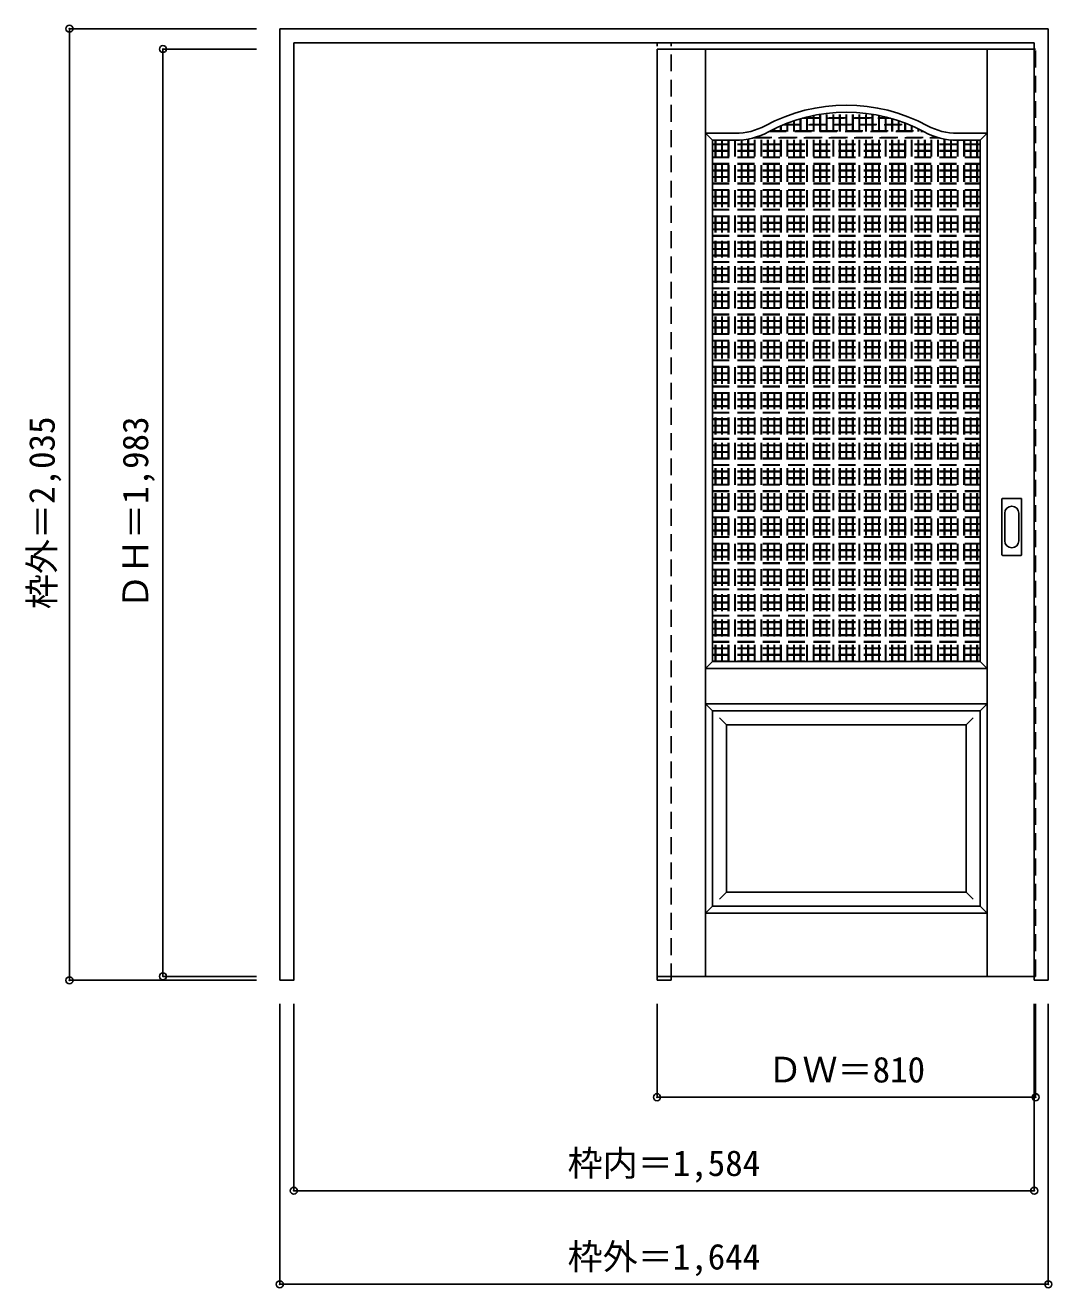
# Model space of a CAD drawing. Units: millimetres, scale not verified. Extents: x -1692 to 504, y -1766 to 934.
import ezdxf
from ezdxf.enums import TextEntityAlignment as Align

# ---------------------------------------------------------------- set-up
doc = ezdxf.new("R2010")
doc.units = ezdxf.units.MM
doc.header["$LTSCALE"] = 30
doc.header["$PDMODE"] = 32
doc.header["$PDSIZE"] = 15
doc.linetypes.add('DASHED1', pattern=[1.8, 1.2, -0.6])
doc.layers.add('0-0', color=4, linetype='DASHED1')
doc.layers.add('0-1_寸法', color=7, linetype='Continuous')
doc.styles.add('ＭＳ ゴシック', font='')
doc.styles.get('ＭＳ ゴシック').set_extended_font_data('MS Gothic')

msp = doc.modelspace()

# ---------------------------------------------------------------- linework, layer by layer
at = {"layer": '0-0', "color": 3, "linetype": 'Continuous'}
for p, q in [((-1147.17, -1108.4), (-1147.17, 926.6)), ((-1147.17, 926.6), (496.83, 926.6)), ((496.83, -1108.4), (496.83, 926.6)), ((-1117.17, 896.6), (466.83, 896.6)), ((466.83, -1108.4), (466.83, 896.6)), ((-340.17, 883.1), (-340.17, -1099.9)), ((466.83, 883.1), (-340.17, 883.1)), ((-221.67, 688.1), (-172.65, 688.1)), ((-221.67, -426.9), (-221.67, 688.1)), ((351.33, 688.1), (302.32, 688.1)), ((397.83, -198.4), (397.83, -79.4)), ((399.33, -77.9), (438.33, -77.9)), ((439.83, -198.4), (439.83, -79.4)), ((438.33, -199.9), (399.33, -199.9)), ((-221.67, -531.9), (351.33, -531.9)), ((-221.67, -949.9), (-221.67, -531.9)), ((351.33, -949.9), (351.33, -531.9)), ((-221.67, -949.9), (351.33, -949.9)), ((466.83, -1099.9), (-340.17, -1099.9)), ((466.83, -1108.4), (496.83, -1108.4))]:
    msp.add_line(p, q, dxfattribs=at)
at = {"layer": '0-0'}
for p, q in [((-340.17, -1108.4), (-340.17, 896.6)), ((-310.17, -1108.4), (-310.17, 896.6)), ((-340.17, 883.1), (-340.17, 879.1)), ((466.83, 883.1), (469.83, 883.1)), ((-47.67, -426.9), (-47.67, 729.53)), ((-46.67, -426.9), (-46.67, 729.87)), ((-33.67, -426.9), (-33.67, 733.96)), ((-32.67, -426.9), (-32.67, 734.25)), ((-29.67, 735.1), (159.34, 735.1)), ((-26.03, 736.1), (155.7, 736.1)), ((-19.67, -426.9), (-19.67, 737.75)), ((-18.67, -426.9), (-18.67, 738)), ((-5.67, -426.9), (-5.67, 740.93)), ((-4.67, -426.9), (-4.67, 741.13)), ((8.33, -426.9), (8.33, 743.51)), ((9.33, -426.9), (9.33, 743.67)), ((22.33, -426.9), (22.33, 745.51)), ((23.33, -426.9), (23.33, 745.63)), ((36.33, -426.9), (36.33, 746.94)), ((37.33, -426.9), (37.33, 747.02)), ((50.33, -426.9), (50.33, 747.8)), ((51.33, -426.9), (51.33, 747.84)), ((64.33, -426.9), (64.33, 748.1)), ((65.33, -426.9), (65.33, 748.1)), ((78.33, -426.9), (78.33, 747.84)), ((79.33, -426.9), (79.33, 747.8)), ((92.33, -426.9), (92.33, 747.02)), ((93.33, -426.9), (93.33, 746.94)), ((106.33, -426.9), (106.33, 745.63)), ((107.33, -426.9), (107.33, 745.51)), ((120.33, -426.9), (120.33, 743.67)), ((121.33, -426.9), (121.33, 743.51)), ((134.33, -426.9), (134.33, 741.13)), ((135.33, -426.9), (135.33, 740.93)), ((148.33, -426.9), (148.33, 738)), ((149.33, -426.9), (149.33, 737.75)), ((162.33, -426.9), (162.33, 734.25)), ((163.33, -426.9), (163.33, 733.96)), ((176.33, -426.9), (176.33, 729.87)), ((177.33, -426.9), (177.33, 729.53)), ((-103.67, -426.9), (-103.67, 704.91)), ((-102.67, -426.9), (-102.67, 705.43)), ((-99.54, 707.1), (229.21, 707.1)), ((-97.65, 708.1), (227.31, 708.1)), ((-89.67, -426.9), (-89.67, 712.16)), ((-88.67, -426.9), (-88.67, 712.65)), ((-75.67, -426.9), (-75.67, 718.66)), ((-74.67, -426.9), (-74.67, 719.1)), ((-69.97, 721.1), (199.63, 721.1)), ((-67.55, 722.1), (197.21, 722.1)), ((-61.67, -426.9), (-61.67, 724.44)), ((-60.67, -426.9), (-60.67, 724.83)), ((190.33, -426.9), (190.33, 724.83)), ((191.33, -426.9), (191.33, 724.44)), ((204.33, -426.9), (204.33, 719.1)), ((205.33, -426.9), (205.33, 718.66)), ((218.33, -426.9), (218.33, 712.65)), ((219.33, -426.9), (219.33, 712.16)), ((232.33, -426.9), (232.33, 705.43)), ((233.33, -426.9), (233.33, 704.91)), ((-221.67, 680.1), (351.33, 680.1)), ((-221.67, 679.1), (351.33, 679.1)), ((-215.67, -426.9), (-215.67, 688.1)), ((-214.67, -426.9), (-214.67, 688.1)), ((-201.67, -426.9), (-201.67, 688.1)), ((-200.67, -426.9), (-200.67, 688.1)), ((-187.67, -426.9), (-187.67, 688.1)), ((-186.67, -426.9), (-186.67, 688.1)), ((-173.67, -426.9), (-173.67, 688.1)), ((-172.67, -426.9), (-172.67, 688.1)), ((-159.67, -426.9), (-159.67, 688.67)), ((-158.67, -426.9), (-158.67, 688.76)), ((-145.67, -426.9), (-145.67, 690.55)), ((-144.67, -426.9), (-144.67, 690.74)), ((-134.25, 693.1), (263.91, 693.1)), ((-131.67, -426.9), (-131.67, 693.81)), ((-130.67, -426.9), (-130.67, 694.1)), ((-130.65, 694.1), (260.32, 694.1)), ((-117.67, -426.9), (-117.67, 698.54)), ((-116.67, -426.9), (-116.67, 698.94)), ((246.33, -426.9), (246.33, 698.94)), ((247.33, -426.9), (247.33, 698.54)), ((260.33, -426.9), (260.33, 694.1)), ((261.33, -426.9), (261.33, 693.81)), ((274.33, -426.9), (274.33, 690.74)), ((275.33, -426.9), (275.33, 690.55)), ((288.33, -426.9), (288.33, 688.76)), ((289.33, -426.9), (289.33, 688.67)), ((302.33, -426.9), (302.33, 688.1)), ((303.33, -426.9), (303.33, 688.1)), ((316.33, -426.9), (316.33, 688.1)), ((317.33, -426.9), (317.33, 688.1)), ((330.33, -426.9), (330.33, 688.1)), ((331.33, -426.9), (331.33, 688.1)), ((344.33, -426.9), (344.33, 688.1)), ((345.33, -426.9), (345.33, 688.1)), ((-221.67, 666.1), (351.33, 666.1)), ((-221.67, 665.1), (351.33, 665.1)), ((-221.67, 652.1), (351.33, 652.1)), ((-221.67, 651.1), (351.33, 651.1)), ((-221.67, 638.1), (351.33, 638.1)), ((-221.67, 637.1), (351.33, 637.1)), ((-221.67, 624.1), (351.33, 624.1)), ((-221.67, 623.1), (351.33, 623.1)), ((-221.67, 610.1), (351.33, 610.1)), ((-221.67, 609.1), (351.33, 609.1)), ((-221.67, 596.1), (351.33, 596.1)), ((-221.67, 595.1), (351.33, 595.1)), ((-221.67, 582.1), (351.33, 582.1)), ((-221.67, 581.1), (351.33, 581.1)), ((-221.67, 568.1), (351.33, 568.1)), ((-221.67, 567.1), (351.33, 567.1)), ((-221.67, 554.1), (351.33, 554.1)), ((-221.67, 553.1), (351.33, 553.1)), ((-221.67, 540.1), (351.33, 540.1)), ((-221.67, 539.1), (351.33, 539.1)), ((-221.67, 526.1), (351.33, 526.1)), ((-221.67, 525.1), (351.33, 525.1)), ((-221.67, 512.1), (351.33, 512.1)), ((-221.67, 511.1), (351.33, 511.1)), ((-221.67, 498.1), (351.33, 498.1)), ((-221.67, 497.1), (351.33, 497.1)), ((-221.67, 484.1), (351.33, 484.1)), ((-221.67, 483.1), (351.33, 483.1)), ((-221.67, 470.1), (351.33, 470.1)), ((-221.67, 469.1), (351.33, 469.1)), ((-221.67, 456.1), (351.33, 456.1)), ((-221.67, 455.1), (351.33, 455.1)), ((-221.67, 442.1), (351.33, 442.1)), ((-221.67, 441.1), (351.33, 441.1)), ((-221.67, 428.1), (351.33, 428.1)), ((-221.67, 427.1), (351.33, 427.1)), ((-221.67, 414.1), (351.33, 414.1)), ((-221.67, 413.1), (351.33, 413.1)), ((-221.67, 400.1), (351.33, 400.1)), ((-221.67, 399.1), (351.33, 399.1)), ((-221.67, 386.1), (351.33, 386.1)), ((-221.67, 385.1), (351.33, 385.1)), ((-221.67, 372.1), (351.33, 372.1)), ((-221.67, 371.1), (351.33, 371.1)), ((-221.67, 358.1), (351.33, 358.1)), ((-221.67, 357.1), (351.33, 357.1)), ((-221.67, 344.1), (351.33, 344.1)), ((-221.67, 343.1), (351.33, 343.1)), ((-221.67, 330.1), (351.33, 330.1)), ((-221.67, 329.1), (351.33, 329.1)), ((-221.67, 316.1), (351.33, 316.1)), ((-221.67, 315.1), (351.33, 315.1)), ((-221.67, 302.1), (351.33, 302.1)), ((-221.67, 301.1), (351.33, 301.1)), ((-221.67, 288.1), (351.33, 288.1)), ((-221.67, 287.1), (351.33, 287.1)), ((-221.67, 274.1), (351.33, 274.1)), ((-221.67, 273.1), (351.33, 273.1)), ((-221.67, 260.1), (351.33, 260.1)), ((-221.67, 259.1), (351.33, 259.1)), ((-221.67, 246.1), (351.33, 246.1)), ((-221.67, 245.1), (351.33, 245.1)), ((-221.67, 232.1), (351.33, 232.1)), ((-221.67, 231.1), (351.33, 231.1)), ((-221.67, 218.1), (351.33, 218.1)), ((-221.67, 217.1), (351.33, 217.1)), ((-221.67, 204.1), (351.33, 204.1)), ((-221.67, 203.1), (351.33, 203.1)), ((-221.67, 190.1), (351.33, 190.1)), ((-221.67, 189.1), (351.33, 189.1)), ((-221.67, 176.1), (351.33, 176.1)), ((-221.67, 175.1), (351.33, 175.1)), ((-221.67, 162.1), (351.33, 162.1)), ((-221.67, 161.1), (351.33, 161.1)), ((-221.67, 148.1), (351.33, 148.1)), ((-221.67, 147.1), (351.33, 147.1)), ((-221.67, 134.1), (351.33, 134.1)), ((-221.67, 133.1), (351.33, 133.1)), ((-221.67, 120.1), (351.33, 120.1)), ((-221.67, 119.1), (351.33, 119.1)), ((-221.67, 106.1), (351.33, 106.1)), ((-221.67, 105.1), (351.33, 105.1)), ((-221.67, 92.1), (351.33, 92.1)), ((-221.67, 91.1), (351.33, 91.1)), ((-221.67, 78.1), (351.33, 78.1)), ((-221.67, 77.1), (351.33, 77.1)), ((-221.67, 64.1), (351.33, 64.1)), ((-221.67, 63.1), (351.33, 63.1)), ((-221.67, 50.1), (351.33, 50.1)), ((-221.67, 49.1), (351.33, 49.1)), ((-221.67, 36.1), (351.33, 36.1)), ((-221.67, 35.1), (351.33, 35.1)), ((-221.67, 22.1), (351.33, 22.1)), ((-221.67, 21.1), (351.33, 21.1)), ((-221.67, 8.1), (351.33, 8.1)), ((-221.67, 7.1), (351.33, 7.1)), ((-221.67, -5.9), (351.33, -5.9)), ((-221.67, -6.9), (351.33, -6.9)), ((-221.67, -19.9), (351.33, -19.9)), ((-221.67, -20.9), (351.33, -20.9)), ((-221.67, -33.9), (351.33, -33.9)), ((-221.67, -34.9), (351.33, -34.9)), ((-221.67, -47.9), (351.33, -47.9)), ((-221.67, -48.9), (351.33, -48.9)), ((-221.67, -61.9), (351.33, -61.9)), ((-221.67, -62.9), (351.33, -62.9)), ((-221.67, -75.9), (351.33, -75.9)), ((-221.67, -76.9), (351.33, -76.9)), ((-221.67, -89.9), (351.33, -89.9)), ((-221.67, -90.9), (351.33, -90.9)), ((-221.67, -103.9), (351.33, -103.9)), ((-221.67, -104.9), (351.33, -104.9)), ((-221.67, -117.9), (351.33, -117.9)), ((-221.67, -118.9), (351.33, -118.9)), ((-221.67, -131.9), (351.33, -131.9)), ((-221.67, -132.9), (351.33, -132.9)), ((-221.67, -145.9), (351.33, -145.9)), ((-221.67, -146.9), (351.33, -146.9)), ((-221.67, -159.9), (351.33, -159.9)), ((-221.67, -160.9), (351.33, -160.9)), ((-221.67, -173.9), (351.33, -173.9)), ((-221.67, -174.9), (351.33, -174.9)), ((-221.67, -187.9), (351.33, -187.9)), ((-221.67, -188.9), (351.33, -188.9)), ((-221.67, -201.9), (351.33, -201.9)), ((-221.67, -202.9), (351.33, -202.9)), ((-221.67, -215.9), (351.33, -215.9)), ((-221.67, -216.9), (351.33, -216.9)), ((-221.67, -229.9), (351.33, -229.9)), ((-221.67, -230.9), (351.33, -230.9)), ((-221.67, -243.9), (351.33, -243.9)), ((-221.67, -244.9), (351.33, -244.9)), ((-221.67, -257.9), (351.33, -257.9)), ((-221.67, -258.9), (351.33, -258.9)), ((-221.67, -271.9), (351.33, -271.9)), ((-221.67, -272.9), (351.33, -272.9)), ((-221.67, -285.9), (351.33, -285.9)), ((-221.67, -286.9), (351.33, -286.9)), ((-221.67, -299.9), (351.33, -299.9)), ((-221.67, -300.9), (351.33, -300.9)), ((-221.67, -313.9), (351.33, -313.9)), ((-221.67, -314.9), (351.33, -314.9)), ((-221.67, -327.9), (351.33, -327.9)), ((-221.67, -328.9), (351.33, -328.9)), ((-221.67, -341.9), (351.33, -341.9)), ((-221.67, -342.9), (351.33, -342.9)), ((-221.67, -355.9), (351.33, -355.9)), ((-221.67, -356.9), (351.33, -356.9)), ((-221.67, -369.9), (351.33, -369.9)), ((-221.67, -370.9), (351.33, -370.9)), ((-221.67, -383.9), (351.33, -383.9)), ((-221.67, -384.9), (351.33, -384.9)), ((-221.67, -397.9), (351.33, -397.9)), ((-221.67, -398.9), (351.33, -398.9)), ((-221.67, -411.9), (351.33, -411.9)), ((-221.67, -412.9), (351.33, -412.9)), ((-221.67, -425.9), (351.33, -425.9)), ((-340.17, -1108.4), (-310.17, -1108.4))]:
    msp.add_line(p, q, dxfattribs=at)
at = {"layer": '0-0', "color": 7, "linetype": 'Continuous'}
for p, q in [((-236.67, -1099.9), (-236.67, 883.1)), ((366.33, -1099.9), (366.33, 883.1)), ((-221.67, 688.1), (-236.67, 703.1)), ((-236.67, 703.1), (-172.65, 703.1)), ((366.33, 703.1), (302.32, 703.1)), ((351.33, 688.1), (366.33, 703.1)), ((403.83, -168.5), (403.83, -109.3)), ((433.83, -109.3), (433.83, -168.5)), ((-221.67, -426.9), (-236.67, -441.9)), ((351.33, -426.9), (366.33, -441.9)), ((-236.67, -441.9), (366.33, -441.9)), ((-236.67, -516.9), (-221.67, -531.9)), ((-236.67, -516.9), (366.33, -516.9)), ((366.33, -516.9), (351.33, -531.9)), ((-206.67, -546.9), (-191.67, -561.9)), ((-191.67, -919.9), (-191.67, -561.9)), ((-191.67, -561.9), (321.33, -561.9)), ((336.33, -546.9), (321.33, -561.9)), ((321.33, -919.9), (321.33, -561.9)), ((-191.67, -919.9), (-206.67, -934.9)), ((-191.67, -919.9), (321.33, -919.9)), ((321.33, -919.9), (336.33, -934.9)), ((-221.67, -949.9), (-236.67, -964.9)), ((-236.67, -964.9), (366.33, -964.9)), ((351.33, -949.9), (366.33, -964.9))]:
    msp.add_line(p, q, dxfattribs=at)
at = {"layer": '0-0', "color": 3, "linetype": 'Continuous'}
for points in [[(-1147.17, -1108.4), (-1117.17, -1108.4), (-1117.17, 896.6)], [(-221.67, -426.9), (351.33, -426.9), (351.33, 688.1)]]:
    msp.add_lwpolyline(points, dxfattribs=at)
at = {"layer": '0-0'}
msp.add_lwpolyline([(466.83, -1099.9), (469.83, -1099.9), (469.83, 883.1)], dxfattribs=at)
at = {"layer": '0-0', "color": 7, "linetype": 'Continuous'}
for centre, radius, start, end in [((64.83, 398.1), 365, 61.6423, 118.3577), ((-172.65, 838.1), 135, 270, 298.3577), ((302.32, 838.1), 135, 241.6423, 270), ((418.83, -109.3), 15, 0, 180), ((418.83, -168.5), 15, 180, 0)]:
    msp.add_arc(centre, radius, start, end, dxfattribs=at)
at = {"layer": '0-0', "color": 3, "linetype": 'Continuous'}
for centre, radius, start, end in [((64.83, 398.1), 350, 61.6423, 118.3577), ((-172.65, 838.1), 150, 270, 298.3577), ((302.32, 838.1), 150, 241.6423, 270), ((399.33, -79.4), 1.5, 90, 180), ((438.33, -79.4), 1.5, 0, 90), ((399.33, -198.4), 1.5, 180, 270), ((438.33, -198.4), 1.5, 270, 0)]:
    msp.add_arc(centre, radius, start, end, dxfattribs=at)
at = {"layer": '0-1_寸法', "color": 4}
for p, q in [((-1597.17, 926.6), (-1597.17, -1108.4)), ((-1597.17, 926.6), (-1197.17, 926.6)), ((-1397.17, 883.1), (-1397.17, -1099.9)), ((-1397.17, 883.1), (-1197.17, 883.1)), ((-1397.17, -1099.9), (-1197.17, -1099.9)), ((-1597.17, -1108.4), (-1197.17, -1108.4)), ((-340.17, -1358.4), (-340.17, -1158.4)), ((466.83, -1558.4), (466.83, -1158.4)), ((469.83, -1358.4), (469.83, -1158.4)), ((496.83, -1758.4), (496.83, -1158.4)), ((469.83, -1358.4), (-340.17, -1358.4))]:
    msp.add_line(p, q, dxfattribs=at)
for points in [[(496.83, -1758.4), (-1147.17, -1758.4), (-1147.17, -1158.4)], [(466.83, -1558.4), (-1117.17, -1558.4), (-1117.17, -1158.4)]]:
    msp.add_lwpolyline(points, dxfattribs=at)
at = {"layer": '0-1_寸法'}
for p in [(-1597.17, 926.6), (-1397.17, 883.1), (-1597.17, -1108.4), (-1397.17, -1099.9), (-340.17, -1358.4), (469.83, -1358.4), (-1117.17, -1558.4), (466.83, -1558.4), (-1147.17, -1758.4), (496.83, -1758.4)]:
    msp.add_point(p, dxfattribs=at)

# ---------------------------------------------------------------- texts
at = {"layer": '0-1_寸法', "style": 'ＭＳ ゴシック'}
for s, p in [('枠外＝2,035', (-1612.17, -314.65)), ('ＤＨ＝1,983', (-1412.17, -314.65))]:
    msp.add_text(s, height=54.99, rotation=90, dxfattribs=at).set_placement(p, align=Align.BOTTOM_LEFT)
for s, p in [('ＤＷ＝810', (-103.92, -1343.4)), ('枠内＝1,584', (-531.42, -1543.4)), ('枠外＝1,644', (-531.42, -1743.4))]:
    msp.add_text(s, height=54.99, dxfattribs=at).set_placement(p, align=Align.BOTTOM_LEFT)

doc.saveas('drawing.dxf')
